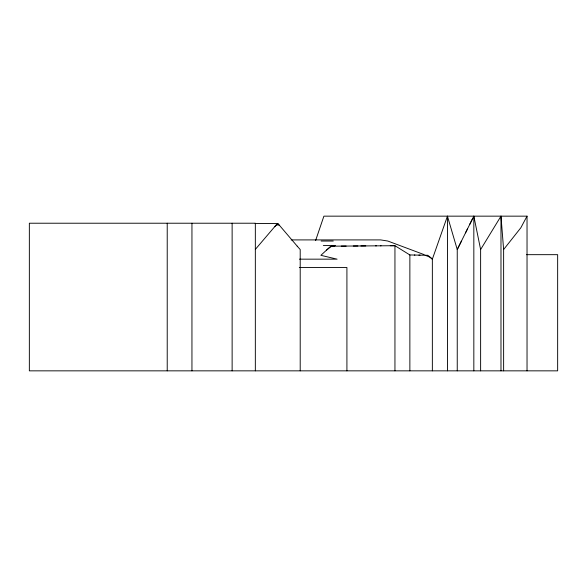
<?xml version="1.0" encoding="UTF-8"?>
<svg xmlns="http://www.w3.org/2000/svg" width="587" height="587" viewBox="0 0 587 587"><rect width="100%" height="100%" fill="white"/><g stroke="black" fill="none" stroke-linecap="round" stroke-linejoin="round"><path stroke-width="0.88" d="M315.586 240.611L323.899 216.155L527.031 216.155L527.031 370.845M457.244 370.845L457.244 249.534L447.441 216.155L432.355 259.161L432.355 370.845M467.479 228.937L457.244 249.534L461.389 241.191M469.688 224.505L473.834 216.155L480.621 249.534L480.621 370.845M465.535 232.848L472.601 218.643M527.031 216.155L520.838 227.771L503.624 249.534L503.624 370.845M480.621 249.534L500.982 216.155L503.624 249.534M255.338 249.394L276.279 224.836L279.265 225.115M274.672 226.714L277.893 223.5L297.227 246.18M326.541 250.099L331.442 246.18L376.428 245.843M334.773 246.151L330.143 246.767L320.891 255.323L337.085 259.161L299.487 259.161M341.252 246.107L346.154 246.07M353.286 246.012L357.916 245.982M360.858 245.96L365.76 245.924M375.57 245.85L381.058 245.806M390.274 245.74L394.948 245.704L409.865 254.949L414.914 255.052M380.471 245.814L394.948 245.704L394.948 370.845M255.147 223.5L277.893 223.5M291.159 239.907L380.647 239.907L387.809 241.037L424.174 254.633M321.118 241.037L333.24 241.037M323.32 245.571L335.441 245.571M526.605 254.67L557.65 254.67L557.65 370.845L29.35 370.845L29.35 223.221L255.338 223.221L255.338 370.845M299.333 267.503L346.917 267.503L346.917 370.845M418.861 255.125L427.857 255.301L432.355 259.161L430.271 257.319L425.157 255.25M414.363 255.037L420.035 255.147M409.344 254.633L409.865 254.949L409.865 370.845M297.213 246.166L300.206 249.534L300.206 370.845M500.982 216.155L500.982 370.845M473.834 216.155L473.834 370.845M447.441 216.155L447.441 370.845M232.129 223.221L232.129 370.845M191.949 223.221L191.949 370.845M167.222 223.221L167.222 370.845"/></g></svg>
